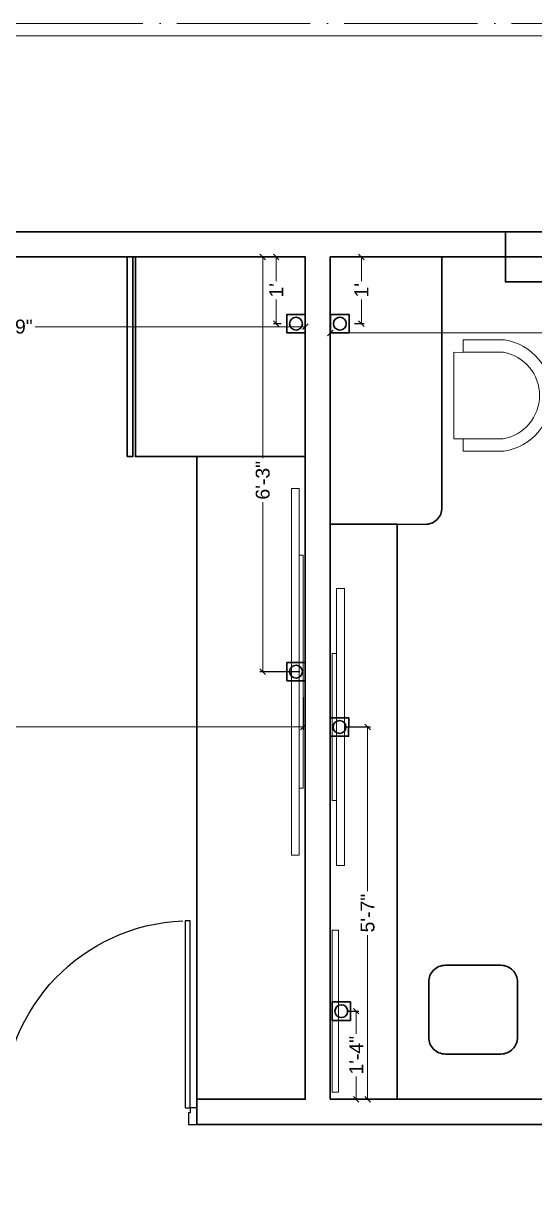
# Model space of a CAD drawing. Header units: millimetres. Extents: x 56222 to 3066687, y -650199 to -121287.
# Drawn here: x 149558.1 to 149650.1, y -178235.7 to -178025.3 of the extents above; entities that cross this region are included whole.
import ezdxf

# ---------------------------------------------------------------- set-up
doc = ezdxf.new("R2010")
doc.units = ezdxf.units.MM
doc.header["$MEASUREMENT"] = 0
doc.header["$PDMODE"] = 35
doc.linetypes.add('ACAD_ISO04W100', pattern=[30, 24, -3, 0, -3])
doc.layers.get('Defpoints').update_dxf_attribs({"color": 220})
doc.layers.add('AR DOOR', color=40, linetype='Continuous')
doc.layers.add('AR ELE-5', color=134, linetype='Continuous')
for name, color, linetype, lineweight in [('COLUMN', 1, 'Continuous', 30), ('dim05', 1, 'Continuous', 13), ('ELEVATION ( SPIRAL STAIR )', 250, 'Continuous', 9), ('FURNITURE', 32, 'Continuous', 9), ('GROUND FLOOR', 7, 'Continuous', 9), ('SECOND FLOOR', 7, 'Continuous', 9), ('SECOND FLOOR  ( PLINE )', 251, 'Continuous', 30), ('wall', 7, 'Continuous', 30), ('XX~SLAB ( BEAM )~ ( DIM )', 7, 'Continuous', 9)]:
    doc.layers.add(name, color=color, linetype=linetype, lineweight=lineweight)
doc.layers.add('XX~SLAB ( PLINE )', color=251, linetype='Continuous', plot=False)
doc.styles.add('Arial', font='arial.ttf')
doc.styles.get("Standard").update_dxf_attribs({"font": 'arial.ttf', "height": 6})
doc.dimstyles.new('ISO-25', dxfattribs={"dimtxt": 2.5, "dimasz": 1, "dimexe": 0.5, "dimexo": 1, "dimtad": 0, "dimdec": 1, "dimlunit": 4, "dimtxsty": 'Standard', "dimblk": 'OBLIQUE', "dimcen": 2.5, "dimclrd": 1, "dimclre": 1, "dimclrt": 5, "dimadec": 0, "dimazin": 0, "dimtfac": 1, "dimtdec": 1, "dimtmove": 0, "dimatfit": 3, "dimfxl": 1, "dimlwd": -1, "dimarcsym": 0})

# ---------------------------------------------------------------- blocks, each defined once
blk = doc.blocks.new('*U19')
for points in [[(-1160, 0), (-1120, 0), (-1120, 30), (-1110, 30), (-1110, 100), (-1160, 100)], [(40, 0), (0, 0), (0, 30), (-10, 30), (-10, 100), (40, 100)], [(0, 0), (0, -1120), (-30, -1120), (-30, 0)]]:
    blk.add_lwpolyline(points, close=True)
at = {"layer": 'AR ELE-5', "linetype": 'ByBlock', "ltscale": 15}
blk.add_arc((1.6, 0.7), 1121.6, 180.03474, 267.62699, dxfattribs=at)
blk = doc.blocks.new('_Oblique')
at = {"layer": 'wall', "color": 0, "lineweight": -2}
blk.add_line((-0.5, -0.5), (0.5, 0.5), dxfattribs=at)
blk = doc.blocks.new('*D149')
at = {"layer": 'Defpoints', "color": 0, "lineweight": 30, "transparency": 16777216}
for p in [(149608.82, -178067.27, -0.13), (149601.18, -178141.87), (149608.82, -178141.87, -0.13)]:
    blk.add_point(p, dxfattribs=at)
at = {"layer": 'dim05', "color": 1, "linetype": 'Continuous', "lineweight": -2, "transparency": 16777216}
for p, q in [((149607.82, -178067.27), (149600.68, -178067.27)), ((149607.82, -178141.87), (149600.68, -178141.87))]:
    blk.add_line(p, q, dxfattribs=at)
at = {"layer": 'dim05', "color": 1, "linetype": 'Continuous', "transparency": 16777216}
for p, q in [((149601.18, -178067.27), (149601.18, -178103.49)), ((149601.18, -178141.87), (149601.18, -178111.4))]:
    blk.add_line(p, q, dxfattribs=at)
at = {"layer": 'dim05', "color": 1, "transparency": 16777216}
for p, rotation in [((149601.18, -178067.27), 90), ((149601.18, -178141.87), 270)]:
    blk.add_blockref('_Oblique', p, dxfattribs=dict(at, rotation=rotation))
at = {"layer": 'dim05', "color": 5, "lineweight": 25, "transparency": 16777216, "insert": (149601.18, -178107.44), "char_height": 2.5, "attachment_point": 5, "rotation": 90, "style": 'Arial'}
blk.add_mtext('6\'-3"', dxfattribs=at)
blk = doc.blocks.new('*D278')
at = {"layer": 'Defpoints', "color": 0, "lineweight": 30, "transparency": 16777216}
for p in [(149608.82, -178067.27, -0.13), (149603.6, -178079.28), (149605.5, -178079.28, -0.13)]:
    blk.add_point(p, dxfattribs=at)
at = {"layer": 'dim05', "color": 1, "linetype": 'Continuous', "lineweight": -2, "transparency": 16777216}
for p, q in [((149607.82, -178067.27), (149603.1, -178067.27)), ((149604.5, -178079.28), (149603.1, -178079.28))]:
    blk.add_line(p, q, dxfattribs=at)
at = {"layer": 'dim05', "color": 1, "linetype": 'Continuous', "transparency": 16777216}
for p, q in [((149603.6, -178067.27), (149603.6, -178071.62)), ((149603.6, -178079.28), (149603.6, -178074.93))]:
    blk.add_line(p, q, dxfattribs=at)
at = {"layer": 'dim05', "color": 1, "transparency": 16777216}
for p, rotation in [((149603.6, -178067.27), 90), ((149603.6, -178079.28), 270)]:
    blk.add_blockref('_Oblique', p, dxfattribs=dict(at, rotation=rotation))
at = {"layer": 'dim05', "color": 5, "lineweight": 25, "transparency": 16777216, "insert": (149603.6, -178073.28), "char_height": 2.5, "attachment_point": 5, "rotation": 90, "style": 'Arial'}
blk.add_mtext("1'", dxfattribs=at)
blk = doc.blocks.new('*D279')
at = {"layer": 'Defpoints', "color": 0, "lineweight": 30, "transparency": 16777216}
for p in [(149615.31, -178202.92, -0.13), (149615.31, -178218.77, -0.13), (149617.99, -178218.77)]:
    blk.add_point(p, dxfattribs=at)
at = {"layer": 'dim05', "color": 1, "linetype": 'Continuous', "lineweight": -2, "transparency": 16777216}
for p, q in [((149616.31, -178202.92), (149618.49, -178202.92)), ((149616.31, -178218.77), (149618.49, -178218.77))]:
    blk.add_line(p, q, dxfattribs=at)
at = {"layer": 'dim05', "color": 1, "linetype": 'Continuous', "transparency": 16777216}
for p, q in [((149617.99, -178202.92), (149617.99, -178207.02)), ((149617.99, -178218.77), (149617.99, -178214.68))]:
    blk.add_line(p, q, dxfattribs=at)
at = {"layer": 'dim05', "color": 1, "transparency": 16777216}
for p, rotation in [((149617.99, -178202.92), 90), ((149617.99, -178218.77), 270)]:
    blk.add_blockref('_Oblique', p, dxfattribs=dict(at, rotation=rotation))
at = {"layer": 'dim05', "color": 5, "lineweight": 25, "transparency": 16777216, "insert": (149617.99, -178210.85), "char_height": 2.5, "attachment_point": 5, "rotation": 90, "style": 'Arial'}
blk.add_mtext('1\'-4"', dxfattribs=at)
blk = doc.blocks.new('*D280')
at = {"layer": 'Defpoints', "color": 0, "lineweight": 30, "transparency": 16777216}
for p in [(149614.98, -178151.81, -0.13), (149616.31, -178218.77), (149620.03, -178218.77)]:
    blk.add_point(p, dxfattribs=at)
at = {"layer": 'dim05', "color": 1, "linetype": 'Continuous', "lineweight": -2, "transparency": 16777216}
for p, q in [((149615.98, -178151.81), (149620.53, -178151.81)), ((149617.31, -178218.77), (149620.53, -178218.77))]:
    blk.add_line(p, q, dxfattribs=at)
at = {"layer": 'dim05', "color": 1, "linetype": 'Continuous', "transparency": 16777216}
for p, q in [((149620.03, -178151.81), (149620.03, -178181.34)), ((149620.03, -178218.77), (149620.03, -178189.24))]:
    blk.add_line(p, q, dxfattribs=at)
at = {"layer": 'dim05', "color": 1, "transparency": 16777216}
for p, rotation in [((149620.03, -178151.81), 90), ((149620.03, -178218.77), 270)]:
    blk.add_blockref('_Oblique', p, dxfattribs=dict(at, rotation=rotation))
at = {"layer": 'dim05', "color": 5, "lineweight": 25, "transparency": 16777216, "insert": (149620.03, -178185.29), "char_height": 2.5, "attachment_point": 5, "rotation": 90, "style": 'Arial'}
blk.add_mtext('5\'-7"', dxfattribs=at)
blk = doc.blocks.new('*D281')
at = {"layer": 'Defpoints', "color": 0, "lineweight": 30, "transparency": 16777216}
for p in [(149616.71, -178067.27, -0.13), (149618.93, -178067.27), (149616.7, -178079.27, -0.13)]:
    blk.add_point(p, dxfattribs=at)
at = {"layer": 'dim05', "color": 1, "linetype": 'Continuous', "lineweight": -2, "transparency": 16777216}
for p, q in [((149617.71, -178067.27), (149619.43, -178067.27)), ((149617.7, -178079.27), (149619.43, -178079.27))]:
    blk.add_line(p, q, dxfattribs=at)
at = {"layer": 'dim05', "color": 1, "linetype": 'Continuous', "transparency": 16777216}
for p, q in [((149618.93, -178067.27), (149618.93, -178071.61)), ((149618.93, -178079.27), (149618.93, -178074.93))]:
    blk.add_line(p, q, dxfattribs=at)
at = {"layer": 'dim05', "color": 1, "transparency": 16777216}
for p, rotation in [((149618.93, -178067.27), 90), ((149618.93, -178079.27), 270)]:
    blk.add_blockref('_Oblique', p, dxfattribs=dict(at, rotation=rotation))
at = {"layer": 'dim05', "color": 5, "lineweight": 25, "transparency": 16777216, "insert": (149618.93, -178073.27), "char_height": 2.5, "attachment_point": 5, "rotation": 90, "style": 'Arial'}
blk.add_mtext("1'", dxfattribs=at)
blk = doc.blocks.new('*D288')
at = {"layer": 'Defpoints', "color": 0, "lineweight": 30, "transparency": 16777216}
for p in [(149487.93, -178145.47, -0.13), (149608.45, -178145.47, -0.13), (149608.45, -178151.81)]:
    blk.add_point(p, dxfattribs=at)
at = {"layer": 'dim05', "color": 1, "linetype": 'Continuous', "lineweight": -2, "transparency": 16777216}
for p, q in [((149487.93, -178146.47), (149487.93, -178152.31)), ((149608.45, -178146.47), (149608.45, -178152.31))]:
    blk.add_line(p, q, dxfattribs=at)
at = {"layer": 'dim05', "color": 1, "linetype": 'Continuous', "transparency": 16777216}
for p, q in [((149487.93, -178151.81), (149543.39, -178151.81)), ((149608.45, -178151.81), (149552.99, -178151.81))]:
    blk.add_line(p, q, dxfattribs=at)
at = {"layer": 'dim05', "color": 1, "transparency": 16777216, "rotation": 180}
blk.add_blockref('_Oblique', (149487.93, -178151.81), dxfattribs=at)
at = {"layer": 'dim05', "color": 1, "transparency": 16777216}
blk.add_blockref('_Oblique', (149608.45, -178151.81), dxfattribs=at)
at = {"layer": 'dim05', "color": 5, "lineweight": 25, "transparency": 16777216, "insert": (149548.19, -178151.81), "char_height": 2.5, "attachment_point": 5, "style": 'Arial'}
blk.add_mtext('10\'-1"', dxfattribs=at)
blk = doc.blocks.new('*D324')
at = {"layer": 'Defpoints', "color": 0, "lineweight": 30, "transparency": 16777216}
for p in [(149613.32, -178076.41, -0.13), (149697.32, -178077.27, -0.13), (149697.32, -178080.95)]:
    blk.add_point(p, dxfattribs=at)
at = {"layer": 'dim05', "color": 1, "linetype": 'Continuous', "lineweight": -2, "transparency": 16777216}
for p, q in [((149613.32, -178077.41), (149613.32, -178081.45)), ((149697.32, -178078.27), (149697.32, -178081.45))]:
    blk.add_line(p, q, dxfattribs=at)
at = {"layer": 'dim05', "color": 1, "linetype": 'Continuous', "transparency": 16777216}
for p, q in [((149613.32, -178080.95), (149653.56, -178080.95)), ((149697.32, -178080.95), (149657.09, -178080.95))]:
    blk.add_line(p, q, dxfattribs=at)
at = {"layer": 'dim05', "color": 1, "transparency": 16777216, "rotation": 180}
blk.add_blockref('_Oblique', (149613.32, -178080.95), dxfattribs=at)
at = {"layer": 'dim05', "color": 1, "transparency": 16777216}
blk.add_blockref('_Oblique', (149697.32, -178080.95), dxfattribs=at)
at = {"layer": 'dim05', "color": 5, "lineweight": 25, "transparency": 16777216, "insert": (149655.32, -178080.95), "char_height": 2.5, "attachment_point": 5, "style": 'Arial'}
blk.add_mtext("7'", dxfattribs=at)
blk = doc.blocks.new('*D326')
at = {"layer": 'Defpoints', "color": 0, "lineweight": 30, "transparency": 16777216}
for p in [(149503.82, -178075.4, -0.13), (149608.82, -178075.4, -0.13), (149608.82, -178079.82)]:
    blk.add_point(p, dxfattribs=at)
at = {"layer": 'dim05', "color": 1, "linetype": 'Continuous', "lineweight": -2, "transparency": 16777216}
for p, q in [((149503.82, -178076.4), (149503.82, -178080.32)), ((149608.82, -178076.4), (149608.82, -178080.32))]:
    blk.add_line(p, q, dxfattribs=at)
at = {"layer": 'dim05', "color": 1, "linetype": 'Continuous', "transparency": 16777216}
for p, q in [((149503.82, -178079.82), (149552.37, -178079.82)), ((149608.82, -178079.82), (149560.27, -178079.82))]:
    blk.add_line(p, q, dxfattribs=at)
at = {"layer": 'dim05', "color": 1, "transparency": 16777216, "rotation": 180}
blk.add_blockref('_Oblique', (149503.82, -178079.82), dxfattribs=at)
at = {"layer": 'dim05', "color": 1, "transparency": 16777216}
blk.add_blockref('_Oblique', (149608.82, -178079.82), dxfattribs=at)
at = {"layer": 'dim05', "color": 5, "lineweight": 25, "transparency": 16777216, "insert": (149556.32, -178079.82), "char_height": 2.5, "attachment_point": 5, "style": 'Arial'}
blk.add_mtext('8\'-9"', dxfattribs=at)

msp = doc.modelspace()

# ---------------------------------------------------------------- linework, layer by layer
at = {"lineweight": 9, "elevation": -0.126}
for points in [[(149615.905, -178126.893), (149614.458, -178126.893), (149614.458, -178176.728), (149615.905, -178176.728)], [(149614.458, -178138.592), (149613.692, -178138.592), (149613.692, -178165.029), (149614.458, -178165.029)]]:
    msp.add_lwpolyline(points, close=True, dxfattribs=at)
at = {"layer": 'COLUMN', "elevation": -0.126}
msp.add_lwpolyline([(149644.821, -178062.774), (149653.821, -178062.774), (149653.821, -178071.774), (149644.821, -178071.774)], close=True, dxfattribs=at)
at = {"layer": 'ELEVATION ( SPIRAL STAIR )', "color": 5, "elevation": -0.126}
msp.add_lwpolyline([(149613.647, -178217.472), (149614.804, -178217.472), (149614.804, -178188.373), (149613.647, -178188.373)], close=True, dxfattribs=at)
at = {"layer": 'FURNITURE'}
for p, q in [((149637.242, -178084.436, -0.126), (149635.557, -178084.427, -0.126)), ((149640.415, -178084.427, -0.126), (149644.322, -178084.427, -0.126))]:
    msp.add_line(p, q, dxfattribs=at)
at = {"layer": 'FURNITURE', "lineweight": 30, "elevation": -0.126}
for points in [[(149576.817, -178103.192), (149577.834, -178103.192), (149577.834, -178067.274), (149576.817, -178067.274)], [(149608.821, -178067.274), (149578.266, -178067.274), (149578.266, -178103.192), (149608.821, -178103.192)], [(149589.321, -178218.761), (149608.821, -178218.761), (149608.821, -178103.192), (149589.321, -178103.192)], [(149625.368, -178115.359), (149613.321, -178115.359), (149613.321, -178218.774), (149625.368, -178218.774)]]:
    msp.add_lwpolyline(points, close=True, dxfattribs=at)
msp.add_lwpolyline([(149630.415, -178115.364, 0.4142136), (149633.415, -178112.364), (149633.415, -178067.279), (149613.321, -178067.269), (149613.321, -178115.354), (149630.415, -178115.364)], format="xyb", dxfattribs=at)
at = {"layer": 'FURNITURE', "elevation": -0.126, "flags": 128}
for points in [[(149637.242, -178099.969), (149637.242, -178102.194), (149644.624, -178102.194, 0.8536134), (149644.675, -178082.194), (149637.242, -178082.194), (149637.242, -178084.419)], [(149639.464, -178099.969), (149637.242, -178099.969), (149644.441, -178099.972, 0.8357584), (149644.486, -178084.416), (149639.464, -178084.416), (149637.242, -178084.416)]]:
    msp.add_lwpolyline(points, format="xyb", dxfattribs=at)
at = {"layer": 'FURNITURE', "elevation": -0.126}
msp.add_lwpolyline([(149635.557, -178084.427), (149635.557, -178099.978), (149637.242, -178099.969)], dxfattribs=at)
at = {"layer": 'FURNITURE', "lineweight": 30, "elevation": -0.126}
msp.add_lwpolyline([(149634.027, -178194.669), (149643.995, -178194.669, -0.4142136), (149646.995, -178197.669), (149646.995, -178207.625, -0.4142136), (149643.995, -178210.625), (149634.027, -178210.625, -0.4142136), (149631.027, -178207.625), (149631.027, -178197.669, -0.4142136)], format="xyb", close=True, dxfattribs=at)
at = {"layer": 'GROUND FLOOR'}
msp.add_line((149294.571, -178027.524, -0.126), (149790.321, -178027.524, -0.126), dxfattribs=at)
at = {"layer": 'GROUND FLOOR', "color": 1, "linetype": 'ACAD_ISO04W100', "elevation": -0.126}
msp.add_lwpolyline([(149790.321, -178025.274), (149292.321, -178025.274), (149292.321, -178487.774), (149790.321, -178487.774)], dxfattribs=at)
at = {"layer": 'SECOND FLOOR'}
for p, q in [((149389.821, -178062.774, -0.126), (149790.321, -178062.774, -0.126)), ((149398.821, -178067.274, -0.126), (149608.821, -178067.274, -0.126)), ((149608.821, -178067.274, -0.126), (149608.821, -178218.774, -0.126)), ((149613.321, -178067.274, -0.126), (149781.321, -178067.274, -0.126)), ((149613.321, -178218.774, -0.126), (149613.321, -178067.274, -0.126)), ((149608.821, -178223.274, -0.126), (149613.321, -178223.274, -0.126))]:
    msp.add_line(p, q, dxfattribs=at)
at = {"layer": 'SECOND FLOOR  ( PLINE )', "elevation": -0.126}
msp.add_lwpolyline([(149608.821, -178223.274), (149589.321, -178223.274), (149589.321, -178218.774), (149608.821, -178218.774), (149608.821, -178067.274), (149539.821, -178067.274), (149539.821, -178062.774), (149685.32, -178062.774), (149685.32, -178067.274), (149613.321, -178067.274), (149613.321, -178218.774), (149655.321, -178218.774), (149655.321, -178223.274), (149613.321, -178223.274)], close=True, dxfattribs=at)
at = {"layer": 'XX~SLAB ( BEAM )~ ( DIM )', "color": 6, "lineweight": 30, "elevation": -0.126}
for points in [[(149605.494, -178080.933), (149608.812, -178080.933), (149608.83, -178077.623), (149605.511, -178077.623)], [(149613.374, -178080.924), (149616.693, -178080.924), (149616.71, -178077.614), (149613.391, -178077.614)], [(149605.493, -178143.523), (149608.812, -178143.523), (149608.829, -178140.213), (149605.51, -178140.213)], [(149613.312, -178153.466), (149616.631, -178153.466), (149616.648, -178150.155), (149613.329, -178150.155)], [(149613.639, -178204.577), (149616.957, -178204.577), (149616.975, -178201.267), (149613.656, -178201.267)]]:
    msp.add_lwpolyline(points, close=True, dxfattribs=at)
at = {"layer": 'XX~SLAB ( BEAM )~ ( DIM )', "elevation": -0.126}
for points in [[(149606.351, -178108.902), (149607.748, -178108.902), (149607.748, -178174.834), (149606.351, -178174.834)], [(149607.748, -178120.902), (149608.446, -178120.902), (149608.446, -178162.834), (149607.748, -178162.834)]]:
    msp.add_lwpolyline(points, close=True, dxfattribs=at)
at = {"layer": 'XX~SLAB ( BEAM )~ ( DIM )', "color": 6, "lineweight": 30}
for centre in [(149607.166, -178079.278, -0.126), (149615.046, -178079.269, -0.126), (149607.165, -178141.868, -0.126), (149614.984, -178151.811, -0.126), (149615.311, -178202.922, -0.126)]:
    msp.add_circle(centre, 1.155, dxfattribs=at)
at = {"layer": 'XX~SLAB ( PLINE )', "elevation": -0.126}
msp.add_lwpolyline([(149385.321, -178062.774), (149790.321, -178062.774), (149790.321, -178373.274), (149781.321, -178373.274), (149761.516, -178373.274), (149721.179, -178373.274), (149695.821, -178373.274), (149548.821, -178373.274), (149475.577, -178373.274), (149385.321, -178373.274)], close=True, dxfattribs=at)

# ---------------------------------------------------------------- block references
at = {"layer": 'AR DOOR', "linetype": 'ByBlock', "lineweight": -2, "extrusion": (0, 0, -1), "xscale": 0.02999999999996949, "yscale": 0.02999999999996949, "zscale": -0.02999999999996949, "rotation": 180}
msp.add_blockref('*U19', (-149588.121, -178220.274, 0.126), dxfattribs=at)

# ---------------------------------------------------------------- dimensions: what is measured, and where the dimension line sits
at = {"layer": 'dim05', "color": 27, "lineweight": 25, "true_color": 0x7d5120}
dim = msp.add_linear_dim(base=(149601.178, -178141.868), p1=(149608.821, -178067.274, -0.126), p2=(149608.821, -178141.868, -0.126), angle=90, dimstyle='ISO-25', override={"dimdec": 0, "dimtxsty": 'Arial'}, dxfattribs=at)
dim.commit()
dim.dimension.update_dxf_attribs({"geometry": '*D149', "text_midpoint": (149601.178, -178107.444), "dimtype": 160})
for base, p1, p2, picture, middle in [((149603.596, -178079.278), (149608.821, -178067.274, -0.126), (149605.502, -178079.278, -0.126), '*D278', (149603.596, -178073.276)), ((149618.934, -178067.27), (149616.701, -178079.269, -0.126), (149616.705, -178067.27, -0.126), '*D281', (149618.934, -178073.27)), ((149620.025, -178218.774), (149614.98, -178151.811, -0.126), (149616.311, -178218.774), '*D280', (149620.025, -178185.292)), ((149617.992, -178218.774), (149615.311, -178202.922, -0.126), (149615.311, -178218.774, -0.126), '*D279', (149617.992, -178210.848))]:
    dim = msp.add_linear_dim(base=base, p1=p1, p2=p2, angle=90, dimstyle='ISO-25', override={"dimdec": 0, "dimtxsty": 'Arial'}, dxfattribs=at)
    dim.commit()
    dim.dimension.update_dxf_attribs({"geometry": picture, "text_midpoint": middle})
for base, p1, p2, picture, middle in [((149608.821, -178079.818), (149503.821, -178075.404, -0.126), (149608.821, -178075.404, -0.126), '*D326', (149556.321, -178079.818)), ((149697.321, -178080.955), (149613.321, -178076.405, -0.126), (149697.321, -178077.269, -0.126), '*D324', (149655.321, -178080.955)), ((149608.446, -178151.812), (149487.928, -178145.472, -0.126), (149608.446, -178145.472, -0.126), '*D288', (149548.187, -178151.812))]:
    dim = msp.add_linear_dim(base=base, p1=p1, p2=p2, dimstyle='ISO-25', override={"dimdec": 0, "dimtxsty": 'Arial'}, dxfattribs=at)
    dim.commit()
    dim.dimension.update_dxf_attribs({"geometry": picture, "text_midpoint": middle})

doc.saveas('drawing.dxf')
